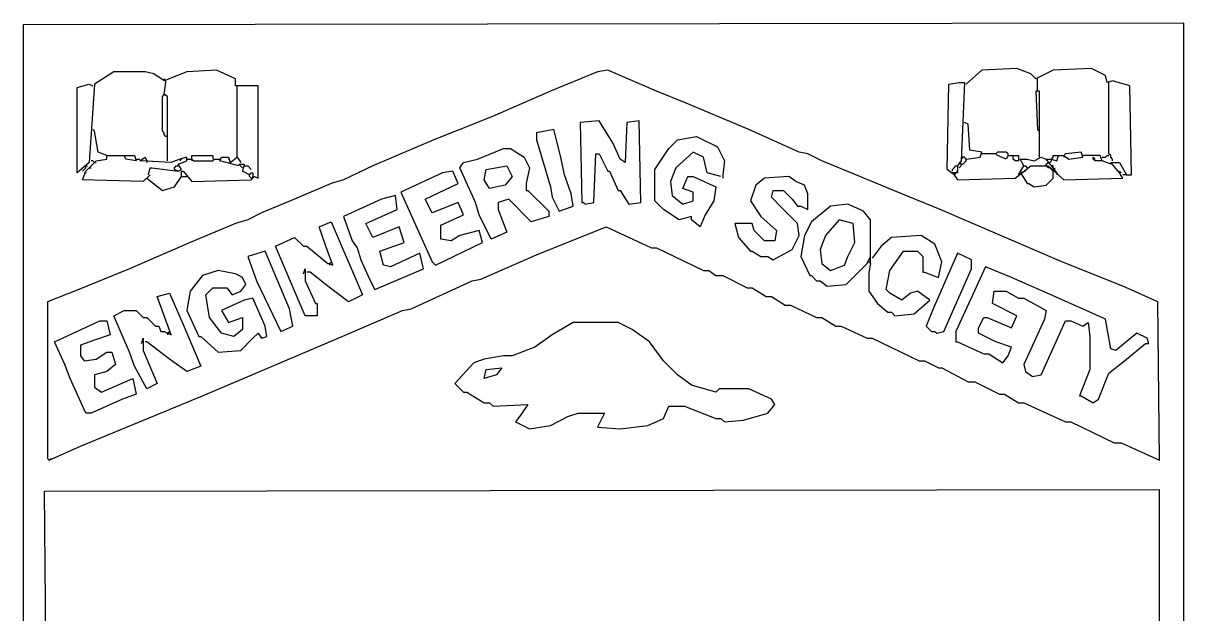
# Model space of a CAD drawing. Header units: inches. Extents: x 0.1 to 9.75, y 0.02 to 4.75.
# Drawn here: x 0.528 to 1.454, y 2.645 to 3.117 of the extents above; entities that cross this region are included whole.
import ezdxf

# ---------------------------------------------------------------- set-up
doc = ezdxf.new("R2010")
doc.units = ezdxf.units.IN
doc.header["$MEASUREMENT"] = 0
doc.layers.add('PFV', color=179, linetype='Continuous')

msp = doc.modelspace()

# ---------------------------------------------------------------- linework, layer by layer
at = {"layer": 'PFV', "color": 1}
for p, q in [((1.454167, 3.116667), (0.527778, 3.115278)), ((0.527778, 3.115278), (0.527778, 2.595833)), ((1.454167, 2.605556), (1.454167, 3.116667)), ((0.6, 3.077778), (0.584722, 3.068056)), ((0.625, 3.077778), (0.6, 3.077778)), ((0.631944, 3.076389), (0.625, 3.077778)), ((0.640278, 3.070833), (0.631944, 3.076389)), ((0.658333, 3.077778), (0.640278, 3.070833)), ((0.681944, 3.079167), (0.658333, 3.077778)), ((0.697222, 3.072222), (0.681944, 3.079167)), ((0.986111, 3.077778), (0.948611, 3.0625)), ((0.994444, 3.079167), (0.986111, 3.077778)), ((1.033333, 3.0625), (0.994444, 3.079167)), ((1.293056, 3.079167), (1.280556, 3.068056)), ((1.320833, 3.080556), (1.293056, 3.079167)), ((1.331944, 3.076389), (1.320833, 3.080556)), ((1.336111, 3.072222), (1.331944, 3.076389)), ((1.35, 3.079167), (1.336111, 3.072222)), ((1.380556, 3.080556), (1.35, 3.079167)), ((1.391667, 3.075), (1.380556, 3.080556)), ((0.570833, 3.065278), (0.580556, 3.068056)), ((0.584722, 3.068056), (0.580556, 3.005556)), ((0.580556, 3.068056), (0.583333, 3.066667)), ((0.641667, 3.070833), (0.640278, 3.072222)), ((0.640278, 3.059722), (0.641667, 3.069444)), ((0.641667, 3.069444), (0.641667, 3.070833)), ((0.697222, 3.066667), (0.697222, 3.072222)), ((0.715278, 3.066667), (0.697222, 3.066667)), ((0.698611, 3.009722), (0.698611, 3.066667)), ((0.715278, 2.993056), (0.715278, 3.066667)), ((1.265278, 3), (1.266667, 3.068056)), ((1.266667, 3.068056), (1.275, 3.069444)), ((1.275, 3.069444), (1.279167, 3.069444)), ((1.279167, 3.069444), (1.276389, 3.006944)), ((1.3375, 3.0625), (1.3375, 3.072222)), ((1.393056, 3.069444), (1.391667, 3.075)), ((1.397222, 3.070833), (1.393056, 3.069444)), ((1.394444, 3.0125), (1.394444, 3.069444)), ((1.411111, 3.066667), (1.397222, 3.070833)), ((1.4125, 2.995833), (1.411111, 3.066667)), ((0.570833, 2.997222), (0.570833, 3.065278)), ((0.638889, 3.058333), (0.640278, 3.059722)), ((0.638889, 3.030556), (0.638889, 3.058333)), ((0.643056, 3.058333), (0.640278, 3.059722)), ((0.640278, 3.059722), (0.641667, 3.059722)), ((0.643056, 3.006944), (0.643056, 3.058333)), ((0.948611, 3.0625), (0.904167, 3.043056)), ((1.056944, 3.052778), (1.033333, 3.0625)), ((1.338889, 3.0625), (1.336111, 3.0625)), ((1.336111, 3.0625), (1.3375, 3.031944)), ((1.338889, 3.009722), (1.338889, 3.0625)), ((1.106944, 3.031944), (1.056944, 3.052778)), ((0.904167, 3.043056), (0.890278, 3.0375)), ((0.9875, 3.038889), (0.972222, 3.0375)), ((0.998611, 3.020833), (0.9875, 3.038889)), ((1.019444, 3.038889), (1.009722, 3.0375)), ((1.020833, 2.973611), (1.019444, 3.038889)), ((0.584722, 3.030556), (0.583333, 3.031944)), ((0.5875, 3.013889), (0.584722, 3.030556)), ((0.640278, 3.029167), (0.638889, 3.030556)), ((0.890278, 3.0375), (0.855556, 3.023611)), ((0.951389, 3.031944), (0.9375, 3.029167)), ((0.956944, 3.009722), (0.951389, 3.031944)), ((0.972222, 3.0375), (0.973611, 2.973611)), ((1.009722, 3.0375), (1.008333, 3.005556)), ((1.147222, 3.013889), (1.106944, 3.031944)), ((1.281944, 3.036111), (1.279167, 3.0375)), ((1.283333, 3.015278), (1.281944, 3.036111)), ((1.3375, 3.031944), (1.338889, 3.030556)), ((0.640278, 3.027778), (0.640278, 3.029167)), ((0.641667, 3.026389), (0.640278, 3.027778)), ((0.643056, 3.026389), (0.641667, 3.026389)), ((0.855556, 3.023611), (0.806944, 3.002778)), ((0.9375, 3.029167), (0.9375, 3.023611)), ((0.9375, 3.023611), (0.948611, 2.986111)), ((1.004167, 3.008333), (0.998611, 3.020833)), ((1.043056, 3.016667), (1.05, 3.023611)), ((1.05, 3.023611), (1.065278, 3.026389)), ((1.065278, 3.026389), (1.081944, 3.018056)), ((0.594444, 3.011111), (0.5875, 3.013889)), ((0.594444, 3.008333), (0.594444, 3.011111)), ((0.594444, 3.011111), (0.616667, 3.011111)), ((0.609722, 3.008333), (0.608333, 3.011111)), ((0.616667, 3.011111), (0.618056, 3.006944)), ((0.6625, 3.008333), (0.6625, 3.011111)), ((0.6625, 3.011111), (0.679167, 3.011111)), ((0.679167, 3.011111), (0.679167, 3.008333)), ((0.890278, 3.008333), (0.911111, 3.016667)), ((0.911111, 3.016667), (0.916667, 3.016667)), ((0.916667, 3.016667), (0.927778, 3.009722)), ((0.983333, 2.973611), (0.984722, 3.0125)), ((0.984722, 3.0125), (0.9875, 3.0125)), ((0.9875, 3.0125), (0.994444, 2.998611)), ((1.031944, 3), (1.043056, 3.016667)), ((1.0625, 3.013889), (1.048611, 3.001389)), ((1.070833, 3.009722), (1.0625, 3.013889)), ((1.081944, 3.018056), (1.0875, 3.006944)), ((1.154167, 3.0125), (1.147222, 3.013889)), ((1.165278, 3.006944), (1.154167, 3.0125)), ((1.293056, 3.013889), (1.283333, 3.015278)), ((1.291667, 3.009722), (1.293056, 3.013889)), ((1.304167, 3.0125), (1.293056, 3.0125)), ((1.305556, 3.013889), (1.304167, 3.0125)), ((1.305556, 3.011111), (1.304167, 3.0125)), ((1.3125, 3.013889), (1.305556, 3.013889)), ((1.3125, 3.008333), (1.305556, 3.011111)), ((1.313889, 3.0125), (1.3125, 3.013889)), ((1.313889, 3.011111), (1.3125, 3.008333)), ((1.313889, 3.011111), (1.313889, 3.0125)), ((1.313889, 3.011111), (1.322222, 3.011111)), ((1.318056, 3.008333), (1.318056, 3.011111)), ((1.322222, 3.011111), (1.322222, 3.006944)), ((1.35, 3.009722), (1.35, 3.011111)), ((1.35, 3.011111), (1.354167, 3.011111)), ((1.352778, 3.006944), (1.354167, 3.011111)), ((1.354167, 3.011111), (1.358333, 3.011111)), ((1.359722, 3.0125), (1.358333, 3.011111)), ((1.358333, 3.011111), (1.3625, 3.008333)), ((1.358333, 3.011111), (1.358333, 3.009722)), ((1.372222, 3.013889), (1.359722, 3.0125)), ((1.373611, 3.009722), (1.372222, 3.013889)), ((1.3875, 3.011111), (1.373611, 3.011111)), ((1.388889, 3.006944), (1.3875, 3.011111)), ((1.391667, 3.009722), (1.393056, 3.011111)), ((1.393056, 3.011111), (1.394444, 3.011111)), ((1.395833, 3.011111), (1.394444, 3.0125)), ((1.395833, 3.009722), (1.395833, 3.011111)), ((0.580556, 3.005556), (0.570833, 2.997222)), ((0.577778, 2.998611), (0.586111, 3.006944)), ((0.577778, 3.001389), (0.577778, 3.002778)), ((0.577778, 3.002778), (0.579167, 3.002778)), ((0.583333, 3.006944), (0.581944, 3.006944)), ((0.584722, 3.005556), (0.583333, 3.006944)), ((0.584722, 3.005556), (0.583333, 3.004167)), ((0.584722, 3.005556), (0.586111, 3.005556)), ((0.586111, 3.006944), (0.594444, 3.008333)), ((0.618056, 3.006944), (0.609722, 3.008333)), ((0.618056, 3.008333), (0.620833, 3.008333)), ((0.620833, 3.006944), (0.625, 3.009722)), ((0.645833, 3.005556), (0.620833, 3.006944)), ((0.625, 3.009722), (0.626389, 3.006944)), ((0.626389, 3.006944), (0.626389, 3.005556)), ((0.652778, 3.008333), (0.645833, 3.005556)), ((0.648611, 3.001389), (0.65, 3.002778)), ((0.65, 3.002778), (0.651389, 3.002778)), ((0.651389, 3.004167), (0.658333, 3.006944)), ((0.654167, 3), (0.651389, 3.004167)), ((0.658333, 3.009722), (0.652778, 3.008333)), ((0.652778, 3.006944), (0.654167, 3.008333)), ((0.658333, 3.006944), (0.658333, 3.009722)), ((0.658333, 3.008333), (0.6625, 3.008333)), ((0.6625, 3.008333), (0.663889, 3.006944)), ((0.6625, 3.008333), (0.6625, 3.006944)), ((0.663889, 3.006944), (0.679167, 3.006944)), ((0.679167, 3.006944), (0.680556, 3.008333)), ((0.680556, 3.008333), (0.684722, 3.008333)), ((0.684722, 3.006944), (0.686111, 3.009722)), ((0.7, 3.002778), (0.684722, 3.006944)), ((0.686111, 3.009722), (0.691667, 3.009722)), ((0.691667, 3.009722), (0.693056, 3.005556)), ((0.693056, 3.006944), (0.691667, 3.008333)), ((0.693056, 3.005556), (0.698611, 3.009722)), ((0.698611, 3.009722), (0.701389, 3.005556)), ((0.702778, 3.001389), (0.7, 3.004167)), ((0.7, 3.004167), (0.704167, 3.004167)), ((0.702778, 2.998611), (0.704167, 3.002778)), ((0.704167, 3.004167), (0.704167, 3.002778)), ((0.704167, 3.002778), (0.706944, 3.002778)), ((0.706944, 3.002778), (0.709722, 3)), ((0.806944, 3.002778), (0.783333, 2.991667)), ((0.876389, 3.001389), (0.879167, 3.005556)), ((0.879167, 3.005556), (0.890278, 3.008333)), ((0.897222, 3), (0.913889, 3.002778)), ((0.913889, 3.002778), (0.918056, 2.994444)), ((0.927778, 3.009722), (0.931944, 3.001389)), ((0.959722, 2.995833), (0.956944, 3.009722)), ((1.008333, 3.005556), (1.004167, 3.008333)), ((1.073611, 2.997222), (1.070833, 3.009722)), ((1.0875, 3.006944), (1.086111, 2.995833)), ((1.229167, 2.980556), (1.165278, 3.006944)), ((1.270833, 3.001389), (1.272222, 3.002778)), ((1.272222, 3.002778), (1.273611, 3.002778)), ((1.276389, 3.006944), (1.273611, 3.002778)), ((1.273611, 3.002778), (1.273611, 2.997222)), ((1.276389, 3.004167), (1.275, 3.005556)), ((1.275, 3.001389), (1.276389, 3.002778)), ((1.277778, 3.009722), (1.276389, 3.008333)), ((1.276389, 3.002778), (1.276389, 3.004167)), ((1.276389, 3.004167), (1.277778, 3.004167)), ((1.279167, 3.009722), (1.277778, 3.009722)), ((1.277778, 3.004167), (1.279167, 3.005556)), ((1.280556, 3.008333), (1.279167, 3.009722)), ((1.279167, 3.005556), (1.280556, 3.006944)), ((1.280556, 3.008333), (1.291667, 3.009722)), ((1.280556, 3.006944), (1.280556, 3.008333)), ((1.319444, 3.006944), (1.318056, 3.008333)), ((1.322222, 3.006944), (1.319444, 3.006944)), ((1.319444, 2.993056), (1.331944, 3.002778)), ((1.322222, 2.995833), (1.326389, 3.002778)), ((1.326389, 3.002778), (1.323611, 3.008333)), ((1.323611, 3.008333), (1.329167, 3.008333)), ((1.326389, 3.002778), (1.327778, 3.002778)), ((1.327778, 3.002778), (1.329167, 3.001389)), ((1.329167, 3.008333), (1.334722, 3.006944)), ((1.331944, 3.002778), (1.345833, 3.002778)), ((1.334722, 3.006944), (1.340278, 3.009722)), ((1.340278, 3.009722), (1.344444, 3.008333)), ((1.35, 3.001389), (1.344444, 3.008333)), ((1.344444, 3.008333), (1.348611, 3.008333)), ((1.344444, 3.004167), (1.345833, 3.005556)), ((1.344444, 3.002778), (1.344444, 3.004167)), ((1.345833, 3.001389), (1.344444, 3.002778)), ((1.345833, 3.002778), (1.358333, 2.991667)), ((1.347222, 3.005556), (1.348611, 3.006944)), ((1.348611, 3.008333), (1.35, 3.009722)), ((1.348611, 3.008333), (1.352778, 3.006944)), ((1.348611, 3.006944), (1.348611, 3.008333)), ((1.35, 3.002778), (1.348611, 3.002778)), ((1.35, 3.001389), (1.35, 3.002778)), ((1.3625, 3.008333), (1.373611, 3.009722)), ((1.381944, 3.008333), (1.381944, 3.009722)), ((1.381944, 3.009722), (1.383333, 3.008333)), ((1.383333, 3.006944), (1.381944, 3.008333)), ((1.388889, 3.006944), (1.383333, 3.006944)), ((1.388889, 3.009722), (1.391667, 3.009722)), ((1.395833, 3.004167), (1.388889, 3.006944)), ((1.397222, 3.008333), (1.395833, 3.009722)), ((1.402778, 2.997222), (1.395833, 3.005556)), ((1.395833, 3.005556), (1.402778, 3.005556)), ((1.397222, 3.006944), (1.397222, 3.008333)), ((1.402778, 3.005556), (1.408333, 2.995833)), ((0.575, 2.998611), (0.576389, 3)), ((0.575, 2.991667), (0.577778, 2.998611)), ((0.576389, 3), (0.577778, 3.001389)), ((0.576389, 2.997222), (0.577778, 2.997222)), ((0.577778, 2.998611), (0.579167, 3)), ((0.577778, 2.997222), (0.577778, 2.998611)), ((0.579167, 3), (0.580556, 3.001389)), ((0.580556, 3.001389), (0.581944, 3.001389)), ((0.629167, 2.995833), (0.623611, 2.990278)), ((0.626389, 2.993056), (0.629167, 2.995833)), ((0.626389, 2.993056), (0.638889, 2.983333)), ((0.627778, 2.995833), (0.629167, 3.001389)), ((0.629167, 3.001389), (0.630556, 3.001389)), ((0.630556, 3.001389), (0.651389, 2.998611)), ((0.648611, 3), (0.648611, 3.001389)), ((0.651389, 2.998611), (0.648611, 3)), ((0.648611, 2.986111), (0.654167, 2.994444)), ((0.651389, 2.998611), (0.654167, 3)), ((0.654167, 2.994444), (0.654167, 2.998611)), ((0.654167, 2.998611), (0.655556, 2.998611)), ((0.654167, 2.994444), (0.656944, 2.994444)), ((0.655556, 2.998611), (0.6625, 2.990278)), ((0.656944, 2.994444), (0.658333, 2.994444)), ((0.708333, 2.995833), (0.702778, 2.998611)), ((0.708333, 2.995833), (0.709722, 2.997222)), ((0.708333, 2.994444), (0.708333, 2.995833)), ((0.709722, 2.993056), (0.708333, 2.994444)), ((0.709722, 2.997222), (0.711111, 2.997222)), ((0.709722, 2.991667), (0.7125, 2.994444)), ((0.709722, 2.993056), (0.711111, 2.993056)), ((0.711111, 2.997222), (0.711111, 2.994444)), ((0.711111, 2.993056), (0.711111, 2.994444)), ((0.7125, 2.994444), (0.715278, 2.993056)), ((0.8625, 2.997222), (0.829167, 2.981944)), ((0.870833, 2.998611), (0.8625, 2.997222)), ((0.875, 2.988889), (0.870833, 2.998611)), ((0.888889, 2.973611), (0.876389, 3.001389)), ((0.895833, 2.991667), (0.897222, 3)), ((0.918056, 2.994444), (0.9125, 2.9875)), ((0.931944, 3.001389), (0.929167, 2.988889)), ((0.965278, 2.980556), (0.959722, 2.995833)), ((0.994444, 2.998611), (0.995833, 2.998611)), ((0.995833, 2.998611), (1.002778, 2.983333)), ((1.031944, 2.975), (1.031944, 3)), ((1.048611, 3.001389), (1.044444, 2.990278)), ((1.054167, 2.984722), (1.058333, 2.994444)), ((1.058333, 2.994444), (1.0625, 2.994444)), ((1.0625, 2.994444), (1.080556, 2.986111)), ((1.084722, 2.994444), (1.073611, 2.997222)), ((1.086111, 2.995833), (1.086111, 2.993056)), ((1.119444, 2.993056), (1.1125, 2.9875)), ((1.138889, 2.994444), (1.119444, 2.993056)), ((1.144444, 2.990278), (1.138889, 2.994444)), ((1.270833, 2.995833), (1.265278, 3)), ((1.273611, 2.997222), (1.268056, 2.997222)), ((1.269444, 3), (1.270833, 3.001389)), ((1.269444, 2.998611), (1.269444, 3)), ((1.272222, 2.997222), (1.270833, 2.995833)), ((1.270833, 2.995833), (1.273611, 2.991667)), ((1.272222, 2.997222), (1.273611, 2.998611)), ((1.273611, 2.991667), (1.319444, 2.993056)), ((1.323611, 2.998611), (1.325, 3)), ((1.325, 2.997222), (1.323611, 2.998611)), ((1.325, 2.995833), (1.325, 2.997222)), ((1.325, 2.995833), (1.329167, 2.988889)), ((1.326389, 2.998611), (1.327778, 2.998611)), ((1.344444, 2.9875), (1.35, 2.993056)), ((1.347222, 3.001389), (1.345833, 3.001389)), ((1.348611, 3), (1.347222, 3.001389)), ((1.35, 2.998611), (1.348611, 3)), ((1.352778, 2.997222), (1.35, 3.001389)), ((1.351389, 3), (1.35, 3.001389)), ((1.35, 2.998611), (1.351389, 3)), ((1.35, 2.993056), (1.35, 2.998611)), ((1.352778, 2.997222), (1.352778, 2.995833)), ((1.358333, 2.991667), (1.405556, 2.993056)), ((1.404167, 2.997222), (1.402778, 2.998611)), ((1.405556, 2.993056), (1.402778, 2.997222)), ((1.408333, 2.995833), (1.405556, 2.995833)), ((1.408333, 2.995833), (1.4125, 2.995833)), ((0.623611, 2.990278), (0.575, 2.991667)), ((0.638889, 2.983333), (0.648611, 2.986111)), ((0.6625, 2.990278), (0.709722, 2.991667)), ((0.773611, 2.988889), (0.744444, 2.976389)), ((0.783333, 2.991667), (0.773611, 2.988889)), ((0.848611, 2.976389), (0.875, 2.988889)), ((0.9, 2.984722), (0.895833, 2.991667)), ((0.9125, 2.9875), (0.9, 2.984722)), ((0.929167, 2.988889), (0.929167, 2.983333)), ((0.929167, 2.983333), (0.930556, 2.983333)), ((0.930556, 2.983333), (0.947222, 2.966667)), ((0.948611, 2.986111), (0.95, 2.977778)), ((1.002778, 2.983333), (1.004167, 2.983333)), ((1.004167, 2.983333), (1.011111, 2.972222)), ((1.044444, 2.990278), (1.045833, 2.979167)), ((1.0625, 2.981944), (1.054167, 2.984722)), ((1.080556, 2.986111), (1.079167, 2.975)), ((1.1125, 2.9875), (1.108333, 2.975)), ((1.125, 2.977778), (1.126389, 2.983333)), ((1.126389, 2.983333), (1.134722, 2.983333)), ((1.134722, 2.983333), (1.141667, 2.976389)), ((1.151389, 2.9875), (1.144444, 2.990278)), ((1.154167, 2.980556), (1.151389, 2.9875)), ((1.329167, 2.988889), (1.330556, 2.988889)), ((1.330556, 2.988889), (1.334722, 2.986111)), ((1.334722, 2.986111), (1.344444, 2.9875)), ((0.744444, 2.976389), (0.718056, 2.965278)), ((0.813889, 2.976389), (0.783333, 2.9625)), ((0.825, 2.979167), (0.813889, 2.976389)), ((0.826389, 2.968056), (0.825, 2.979167)), ((0.829167, 2.981944), (0.854167, 2.926389)), ((0.854167, 2.965278), (0.848611, 2.976389)), ((0.915278, 2.976389), (0.906944, 2.973611)), ((0.933333, 2.958333), (0.915278, 2.976389)), ((0.95, 2.977778), (0.955556, 2.966667)), ((0.966667, 2.970833), (0.965278, 2.980556)), ((1.038889, 2.968056), (1.031944, 2.975)), ((1.045833, 2.979167), (1.054167, 2.972222)), ((1.054167, 2.972222), (1.0625, 2.975)), ((1.0625, 2.975), (1.0625, 2.981944)), ((1.079167, 2.975), (1.072222, 2.963889)), ((1.108333, 2.975), (1.116667, 2.9625)), ((1.133333, 2.969444), (1.125, 2.977778)), ((1.141667, 2.976389), (1.145833, 2.970833)), ((1.154167, 2.968056), (1.154167, 2.980556)), ((1.259722, 2.968056), (1.229167, 2.980556)), ((0.718056, 2.965278), (0.706944, 2.959722)), ((0.801389, 2.956944), (0.826389, 2.968056)), ((0.875, 2.973611), (0.854167, 2.965278)), ((0.879167, 2.963889), (0.875, 2.973611)), ((0.891667, 2.963889), (0.888889, 2.973611)), ((0.906944, 2.973611), (0.906944, 2.968056)), ((0.906944, 2.968056), (0.913889, 2.95)), ((0.947222, 2.966667), (0.947222, 2.9625)), ((0.955556, 2.966667), (0.966667, 2.970833)), ((0.973611, 2.973611), (0.975, 2.973611)), ((0.975, 2.973611), (0.976389, 2.972222)), ((0.976389, 2.972222), (0.983333, 2.973611)), ((1.011111, 2.972222), (1.020833, 2.973611)), ((1.051389, 2.959722), (1.038889, 2.968056)), ((1.145833, 2.956944), (1.133333, 2.969444)), ((1.145833, 2.970833), (1.148611, 2.970833)), ((1.148611, 2.970833), (1.154167, 2.968056)), ((1.172222, 2.970833), (1.156944, 2.958333)), ((1.186111, 2.972222), (1.172222, 2.970833)), ((1.198611, 2.966667), (1.186111, 2.972222)), ((1.204167, 2.959722), (1.198611, 2.966667)), ((1.356944, 2.926389), (1.259722, 2.968056)), ((0.697222, 2.956944), (0.661111, 2.941667)), ((0.706944, 2.959722), (0.697222, 2.956944)), ((0.763889, 2.954167), (0.773611, 2.958333)), ((0.773611, 2.958333), (0.798611, 2.9)), ((0.783333, 2.9625), (0.790278, 2.943056)), ((0.806944, 2.945833), (0.801389, 2.956944)), ((0.861111, 2.955556), (0.879167, 2.963889)), ((0.861111, 2.944444), (0.861111, 2.955556)), ((0.901389, 2.944444), (0.891667, 2.963889)), ((0.947222, 2.9625), (0.933333, 2.958333)), ((1.061111, 2.9625), (1.051389, 2.959722)), ((1.061111, 2.959722), (1.061111, 2.9625)), ((1.068056, 2.954167), (1.061111, 2.959722)), ((1.072222, 2.963889), (1.068056, 2.954167)), ((1.109722, 2.956944), (1.095833, 2.956944)), ((1.095833, 2.956944), (1.098611, 2.945833)), ((1.111111, 2.951389), (1.109722, 2.956944)), ((1.116667, 2.9625), (1.129167, 2.951389)), ((1.147222, 2.947222), (1.145833, 2.956944)), ((1.156944, 2.958333), (1.151389, 2.947222)), ((1.179167, 2.959722), (1.168056, 2.947222)), ((1.190278, 2.956944), (1.179167, 2.959722)), ((1.191667, 2.941667), (1.190278, 2.956944)), ((1.204167, 2.925), (1.204167, 2.959722)), ((0.769444, 2.938889), (0.763889, 2.954167)), ((0.827778, 2.954167), (0.806944, 2.945833)), ((0.831944, 2.941667), (0.827778, 2.954167)), ((0.876389, 2.947222), (0.869444, 2.943056)), ((0.891667, 2.951389), (0.876389, 2.947222)), ((0.894444, 2.941667), (0.891667, 2.951389)), ((0.913889, 2.95), (0.901389, 2.944444)), ((0.951389, 2.9375), (0.993056, 2.954167)), ((0.993056, 2.954167), (1.029167, 2.9375)), ((1.119444, 2.943056), (1.111111, 2.951389)), ((1.129167, 2.951389), (1.127778, 2.943056)), ((1.141667, 2.936111), (1.147222, 2.947222)), ((1.151389, 2.947222), (1.148611, 2.930556)), ((1.168056, 2.947222), (1.163889, 2.936111)), ((1.244444, 2.947222), (1.220833, 2.945833)), ((1.255556, 2.940278), (1.244444, 2.947222)), ((0.661111, 2.941667), (0.6125, 2.920833)), ((0.729167, 2.938889), (0.744444, 2.945833)), ((0.740278, 2.9125), (0.729167, 2.938889)), ((0.744444, 2.945833), (0.751389, 2.938889)), ((0.751389, 2.938889), (0.754167, 2.938889)), ((0.754167, 2.938889), (0.770833, 2.925)), ((0.775, 2.923611), (0.769444, 2.938889)), ((0.790278, 2.943056), (0.794444, 2.9375)), ((0.794444, 2.9375), (0.797222, 2.927778)), ((0.8125, 2.934722), (0.831944, 2.941667)), ((0.856944, 2.923611), (0.894444, 2.941667)), ((0.869444, 2.943056), (0.861111, 2.944444)), ((0.9375, 2.931944), (0.951389, 2.9375)), ((1.029167, 2.9375), (1.033333, 2.9375)), ((1.033333, 2.9375), (1.070833, 2.919444)), ((1.098611, 2.945833), (1.108333, 2.934722)), ((1.127778, 2.943056), (1.119444, 2.943056)), ((1.186111, 2.930556), (1.191667, 2.941667)), ((1.2125, 2.938889), (1.205556, 2.929167)), ((1.220833, 2.945833), (1.2125, 2.938889)), ((1.261111, 2.926389), (1.255556, 2.940278)), ((0.720833, 2.934722), (0.706944, 2.930556)), ((0.706944, 2.930556), (0.713889, 2.911111)), ((0.740278, 2.888889), (0.720833, 2.934722)), ((0.797222, 2.927778), (0.804167, 2.9125)), ((0.815278, 2.923611), (0.8125, 2.934722)), ((0.844444, 2.933333), (0.820833, 2.922222)), ((0.847222, 2.920833), (0.844444, 2.933333)), ((0.893056, 2.9125), (0.9375, 2.931944)), ((1.108333, 2.934722), (1.109722, 2.934722)), ((1.109722, 2.934722), (1.116667, 2.930556)), ((1.116667, 2.930556), (1.122222, 2.930556)), ((1.122222, 2.930556), (1.126389, 2.927778)), ((1.126389, 2.927778), (1.141667, 2.936111)), ((1.148611, 2.930556), (1.155556, 2.915278)), ((1.163889, 2.936111), (1.165278, 2.925)), ((1.183333, 2.923611), (1.186111, 2.930556)), ((1.201389, 2.925), (1.204167, 2.930556)), ((1.219444, 2.919444), (1.230556, 2.934722)), ((1.230556, 2.934722), (1.241667, 2.934722)), ((1.241667, 2.934722), (1.245833, 2.930556)), ((1.245833, 2.930556), (1.245833, 2.918056)), ((1.273611, 2.933333), (1.254167, 2.888889)), ((1.284722, 2.927778), (1.273611, 2.933333)), ((1.284722, 2.920833), (1.284722, 2.927778)), ((0.6125, 2.920833), (0.572222, 2.904167)), ((0.683333, 2.919444), (0.670833, 2.915278)), ((0.697222, 2.916667), (0.683333, 2.919444)), ((0.751389, 2.916667), (0.752778, 2.920833)), ((0.752778, 2.920833), (0.752778, 2.916667)), ((0.770833, 2.925), (0.772222, 2.925)), ((0.772222, 2.925), (0.773611, 2.926389)), ((0.772222, 2.925), (0.775, 2.923611)), ((0.772222, 2.925), (0.772222, 2.923611)), ((0.808333, 2.904167), (0.847222, 2.920833)), ((0.820833, 2.922222), (0.815278, 2.923611)), ((0.854167, 2.926389), (0.856944, 2.923611)), ((1.070833, 2.919444), (1.075, 2.919444)), ((1.075, 2.919444), (1.080556, 2.915278)), ((1.165278, 2.925), (1.172222, 2.919444)), ((1.172222, 2.919444), (1.183333, 2.923611)), ((1.184722, 2.908333), (1.201389, 2.925)), ((1.202778, 2.926389), (1.201389, 2.926389)), ((1.204167, 2.925), (1.202778, 2.926389)), ((1.204167, 2.925), (1.202778, 2.918056)), ((1.216667, 2.904167), (1.219444, 2.919444)), ((1.258333, 2.913889), (1.261111, 2.926389)), ((1.2625, 2.870833), (1.284722, 2.920833)), ((1.295833, 2.922222), (1.272222, 2.870833)), ((1.316667, 2.913889), (1.295833, 2.922222)), ((1.405556, 2.906944), (1.356944, 2.926389)), ((0.670833, 2.915278), (0.661111, 2.902778)), ((0.702778, 2.913889), (0.697222, 2.916667)), ((0.705556, 2.908333), (0.702778, 2.913889)), ((0.713889, 2.911111), (0.733333, 2.870833)), ((0.752778, 2.883333), (0.740278, 2.9125)), ((0.752778, 2.916667), (0.752778, 2.911111)), ((0.752778, 2.911111), (0.761111, 2.893056)), ((0.756944, 2.918056), (0.754167, 2.918056)), ((0.770833, 2.906944), (0.756944, 2.918056)), ((0.804167, 2.9125), (0.808333, 2.904167)), ((0.8375, 2.888889), (0.886111, 2.911111)), ((0.886111, 2.911111), (0.893056, 2.9125)), ((1.080556, 2.915278), (1.086111, 2.915278)), ((1.086111, 2.915278), (1.105556, 2.905556)), ((1.155556, 2.915278), (1.156944, 2.915278)), ((1.156944, 2.915278), (1.161111, 2.911111)), ((1.161111, 2.911111), (1.163889, 2.911111)), ((1.163889, 2.911111), (1.169444, 2.906944)), ((1.202778, 2.918056), (1.202778, 2.902778)), ((1.245833, 2.918056), (1.247222, 2.918056)), ((1.247222, 2.918056), (1.258333, 2.913889)), ((1.354167, 2.897222), (1.316667, 2.913889)), ((0.572222, 2.904167), (0.547222, 2.894444)), ((0.634722, 2.898611), (0.644444, 2.901389)), ((0.644444, 2.901389), (0.655556, 2.876389)), ((0.661111, 2.902778), (0.658333, 2.8875)), ((0.673611, 2.9), (0.679167, 2.905556)), ((0.676389, 2.881944), (0.673611, 2.9)), ((0.679167, 2.905556), (0.690278, 2.905556)), ((0.690278, 2.905556), (0.694444, 2.9)), ((0.694444, 2.9), (0.701389, 2.902778)), ((0.701389, 2.902778), (0.705556, 2.908333)), ((0.7875, 2.894444), (0.770833, 2.906944)), ((0.798611, 2.9), (0.7875, 2.894444)), ((1.105556, 2.905556), (1.109722, 2.905556)), ((1.109722, 2.905556), (1.120833, 2.898611)), ((1.169444, 2.906944), (1.184722, 2.908333)), ((1.202778, 2.902778), (1.209722, 2.893056)), ((1.219444, 2.901389), (1.216667, 2.904167)), ((1.229167, 2.895833), (1.219444, 2.901389)), ((1.236111, 2.901389), (1.229167, 2.895833)), ((1.241667, 2.902778), (1.236111, 2.901389)), ((1.251389, 2.895833), (1.241667, 2.902778)), ((1.301389, 2.893056), (1.302778, 2.902778)), ((1.302778, 2.902778), (1.3125, 2.902778)), ((1.3125, 2.902778), (1.322222, 2.897222)), ((1.433333, 2.894444), (1.405556, 2.906944)), ((0.547222, 2.894444), (0.547222, 2.769444)), ((0.645833, 2.868056), (0.634722, 2.898611)), ((0.704167, 2.895833), (0.686111, 2.8875)), ((0.711111, 2.897222), (0.704167, 2.895833)), ((0.720833, 2.875), (0.711111, 2.897222)), ((0.761111, 2.893056), (0.7625, 2.893056)), ((0.7625, 2.893056), (0.7625, 2.883333)), ((1.120833, 2.898611), (1.125, 2.898611)), ((1.125, 2.898611), (1.136111, 2.891667)), ((1.136111, 2.891667), (1.140278, 2.891667)), ((1.140278, 2.891667), (1.161111, 2.881944)), ((1.209722, 2.893056), (1.218056, 2.886111)), ((1.238889, 2.884722), (1.251389, 2.895833)), ((1.320833, 2.883333), (1.301389, 2.893056)), ((1.322222, 2.897222), (1.326389, 2.897222)), ((1.326389, 2.897222), (1.344444, 2.8875)), ((1.391667, 2.880556), (1.354167, 2.897222)), ((1.434722, 2.768056), (1.433333, 2.894444)), ((0.6, 2.883333), (0.608333, 2.8875)), ((0.6125, 2.854167), (0.6, 2.883333)), ((0.608333, 2.8875), (0.618056, 2.8875)), ((0.618056, 2.8875), (0.623611, 2.881944)), ((0.623611, 2.881944), (0.626389, 2.881944)), ((0.626389, 2.881944), (0.633333, 2.875)), ((0.658333, 2.8875), (0.668056, 2.866667)), ((0.686111, 2.869444), (0.676389, 2.881944)), ((0.686111, 2.8875), (0.691667, 2.877778)), ((0.691667, 2.877778), (0.702778, 2.881944)), ((0.702778, 2.881944), (0.702778, 2.872222)), ((0.743056, 2.875), (0.740278, 2.888889)), ((0.7625, 2.883333), (0.752778, 2.883333)), ((0.779167, 2.865278), (0.830556, 2.8875)), ((0.830556, 2.8875), (0.8375, 2.888889)), ((1.161111, 2.881944), (1.165278, 2.881944)), ((1.165278, 2.881944), (1.176389, 2.875)), ((1.218056, 2.886111), (1.220833, 2.886111)), ((1.220833, 2.886111), (1.223611, 2.883333)), ((1.223611, 2.883333), (1.238889, 2.884722)), ((1.254167, 2.888889), (1.248611, 2.875)), ((1.290278, 2.873611), (1.294444, 2.881944)), ((1.294444, 2.881944), (1.297222, 2.881944)), ((1.297222, 2.881944), (1.316667, 2.873611)), ((1.316667, 2.873611), (1.320833, 2.883333)), ((1.344444, 2.8875), (1.343056, 2.880556)), ((0.552778, 2.8625), (0.588889, 2.879167)), ((0.588889, 2.879167), (0.594444, 2.879167)), ((0.594444, 2.879167), (0.597222, 2.868056)), ((0.633333, 2.875), (0.636111, 2.875)), ((0.636111, 2.875), (0.6375, 2.870833)), ((0.655556, 2.876389), (0.669444, 2.843056)), ((0.702778, 2.872222), (0.695833, 2.866667)), ((0.722222, 2.866667), (0.720833, 2.875)), ((0.733333, 2.870833), (0.743056, 2.875)), ((0.966667, 2.877778), (0.95, 2.868056)), ((1.002778, 2.877778), (0.966667, 2.877778)), ((1.013889, 2.872222), (1.002778, 2.877778)), ((1.027778, 2.8625), (1.013889, 2.872222)), ((1.176389, 2.875), (1.180556, 2.875)), ((1.180556, 2.875), (1.201389, 2.865278)), ((1.248611, 2.875), (1.252778, 2.870833)), ((1.290278, 2.869444), (1.290278, 2.873611)), ((1.343056, 2.880556), (1.326389, 2.844444)), ((1.340278, 2.836111), (1.359722, 2.879167)), ((1.359722, 2.879167), (1.363889, 2.879167)), ((1.363889, 2.879167), (1.373611, 2.875)), ((1.373611, 2.875), (1.377778, 2.877778)), ((1.377778, 2.877778), (1.379167, 2.866667)), ((1.395833, 2.856944), (1.391667, 2.880556)), ((0.584722, 2.863889), (0.573611, 2.859722)), ((0.597222, 2.868056), (0.584722, 2.863889)), ((0.622222, 2.861111), (0.623611, 2.865278)), ((0.623611, 2.865278), (0.623611, 2.861111)), ((0.6375, 2.870833), (0.640278, 2.870833)), ((0.640278, 2.870833), (0.645833, 2.868056)), ((0.643056, 2.869444), (0.644444, 2.870833)), ((0.643056, 2.869444), (0.643056, 2.868056)), ((0.668056, 2.866667), (0.669444, 2.866667)), ((0.669444, 2.866667), (0.683333, 2.854167)), ((0.670833, 2.819444), (0.779167, 2.865278)), ((0.695833, 2.866667), (0.686111, 2.869444)), ((0.701389, 2.855556), (0.711111, 2.865278)), ((0.711111, 2.865278), (0.715278, 2.869444)), ((0.715278, 2.869444), (0.718056, 2.865278)), ((0.718056, 2.865278), (0.722222, 2.866667)), ((0.95, 2.868056), (0.936111, 2.858333)), ((1.201389, 2.865278), (1.205556, 2.865278)), ((1.205556, 2.865278), (1.243056, 2.847222)), ((1.252778, 2.870833), (1.255556, 2.870833)), ((1.255556, 2.870833), (1.256944, 2.869444)), ((1.256944, 2.869444), (1.2625, 2.870833)), ((1.272222, 2.870833), (1.272222, 2.8625)), ((1.304167, 2.8625), (1.290278, 2.869444)), ((1.379167, 2.866667), (1.379167, 2.840278)), ((1.416667, 2.869444), (1.4, 2.855556)), ((1.425, 2.865278), (1.416667, 2.869444)), ((1.426389, 2.861111), (1.425, 2.865278)), ((0.561111, 2.844444), (0.552778, 2.8625)), ((0.573611, 2.859722), (0.573611, 2.851389)), ((0.586111, 2.848611), (0.594444, 2.854167)), ((0.594444, 2.854167), (0.598611, 2.854167)), ((0.598611, 2.854167), (0.601389, 2.844444)), ((0.616667, 2.843056), (0.6125, 2.854167)), ((0.623611, 2.861111), (0.623611, 2.855556)), ((0.623611, 2.855556), (0.634722, 2.829167)), ((0.626389, 2.8625), (0.625, 2.8625)), ((0.644444, 2.848611), (0.626389, 2.8625)), ((0.683333, 2.854167), (0.701389, 2.855556)), ((0.936111, 2.858333), (0.918056, 2.851389)), ((1.038889, 2.847222), (1.027778, 2.8625)), ((1.272222, 2.8625), (1.273611, 2.8625)), ((1.273611, 2.8625), (1.294444, 2.852778)), ((1.316667, 2.858333), (1.304167, 2.8625)), ((1.313889, 2.851389), (1.316667, 2.858333)), ((1.4, 2.855556), (1.395833, 2.856944)), ((1.406944, 2.847222), (1.423611, 2.861111)), ((1.423611, 2.861111), (1.426389, 2.861111)), ((0.565278, 2.833333), (0.561111, 2.844444)), ((0.573611, 2.851389), (0.576389, 2.847222)), ((0.576389, 2.847222), (0.586111, 2.848611)), ((0.601389, 2.844444), (0.594444, 2.838889)), ((0.658333, 2.838889), (0.644444, 2.848611)), ((0.8875, 2.845833), (0.872222, 2.829167)), ((0.895833, 2.848611), (0.8875, 2.845833)), ((0.911111, 2.851389), (0.895833, 2.848611)), ((0.918056, 2.851389), (0.911111, 2.851389)), ((1.05, 2.836111), (1.038889, 2.847222)), ((1.243056, 2.847222), (1.247222, 2.847222)), ((1.247222, 2.847222), (1.258333, 2.841667)), ((1.294444, 2.852778), (1.298611, 2.852778)), ((1.298611, 2.852778), (1.309722, 2.845833)), ((1.309722, 2.845833), (1.313889, 2.851389)), ((1.326389, 2.844444), (1.327778, 2.838889)), ((1.394444, 2.8375), (1.406944, 2.847222)), ((0.594444, 2.838889), (0.584722, 2.836111)), ((0.584722, 2.836111), (0.584722, 2.826389)), ((0.626389, 2.825), (0.616667, 2.843056)), ((0.669444, 2.843056), (0.658333, 2.838889)), ((0.895833, 2.833333), (0.897222, 2.840278)), ((0.905556, 2.836111), (0.895833, 2.833333)), ((0.897222, 2.840278), (0.909722, 2.841667)), ((0.909722, 2.841667), (0.905556, 2.836111)), ((1.061111, 2.827778), (1.05, 2.836111)), ((1.258333, 2.841667), (1.261111, 2.841667)), ((1.261111, 2.841667), (1.281944, 2.830556)), ((1.327778, 2.838889), (1.333333, 2.834722)), ((1.333333, 2.834722), (1.340278, 2.836111)), ((1.379167, 2.840278), (1.370833, 2.819444)), ((1.386111, 2.816667), (1.394444, 2.8375)), ((0.577778, 2.805556), (0.565278, 2.833333)), ((0.584722, 2.826389), (0.590278, 2.822222)), ((0.590278, 2.822222), (0.615278, 2.833333)), ((0.615278, 2.833333), (0.618056, 2.820833)), ((0.634722, 2.829167), (0.626389, 2.825)), ((0.872222, 2.829167), (0.879167, 2.822222)), ((1.080556, 2.822222), (1.061111, 2.827778)), ((1.281944, 2.830556), (1.2875, 2.830556)), ((1.2875, 2.830556), (1.306944, 2.820833)), ((0.573611, 2.779167), (0.670833, 2.819444)), ((0.606944, 2.816667), (0.581944, 2.805556)), ((0.618056, 2.820833), (0.606944, 2.816667)), ((0.879167, 2.822222), (0.881944, 2.822222)), ((0.881944, 2.822222), (0.895833, 2.813889)), ((1.083333, 2.825), (1.080556, 2.822222)), ((1.106944, 2.825), (1.083333, 2.825)), ((1.125, 2.816667), (1.106944, 2.825)), ((1.127778, 2.8125), (1.125, 2.816667)), ((1.306944, 2.820833), (1.311111, 2.820833)), ((1.311111, 2.820833), (1.322222, 2.813889)), ((1.370833, 2.819444), (1.372222, 2.819444)), ((1.372222, 2.819444), (1.381944, 2.813889)), ((1.381944, 2.813889), (1.386111, 2.816667)), ((0.895833, 2.813889), (0.9, 2.813889)), ((0.9, 2.813889), (0.902778, 2.811111)), ((0.902778, 2.811111), (0.930556, 2.8125)), ((0.930556, 2.8125), (0.925, 2.804167)), ((1.038889, 2.801389), (1.043056, 2.811111)), ((1.043056, 2.811111), (1.055556, 2.811111)), ((1.055556, 2.811111), (1.080556, 2.801389)), ((1.122222, 2.805556), (1.127778, 2.8125)), ((1.322222, 2.813889), (1.326389, 2.813889)), ((1.326389, 2.813889), (1.359722, 2.798611)), ((0.581944, 2.805556), (0.577778, 2.805556)), ((0.925, 2.804167), (0.920833, 2.798611)), ((0.920833, 2.798611), (0.931944, 2.793056)), ((0.948611, 2.795833), (0.9625, 2.802778)), ((0.9625, 2.802778), (0.970833, 2.805556)), ((0.970833, 2.805556), (0.991667, 2.805556)), ((0.991667, 2.805556), (0.986111, 2.794444)), ((1.026389, 2.795833), (1.038889, 2.801389)), ((1.080556, 2.801389), (1.084722, 2.801389)), ((1.084722, 2.801389), (1.0875, 2.798611)), ((1.0875, 2.798611), (1.102778, 2.8)), ((1.102778, 2.8), (1.122222, 2.805556)), ((1.359722, 2.798611), (1.363889, 2.798611)), ((1.363889, 2.798611), (1.398611, 2.781944)), ((0.931944, 2.793056), (0.948611, 2.795833)), ((0.986111, 2.794444), (1.004167, 2.793056)), ((1.004167, 2.793056), (1.026389, 2.795833)), ((0.548611, 2.768056), (0.573611, 2.779167)), ((1.398611, 2.781944), (1.404167, 2.781944)), ((1.404167, 2.781944), (1.434722, 2.768056)), ((0.547222, 2.769444), (0.548611, 2.768056)), ((0.548611, 2.768056), (0.55, 2.769444)), ((1.434722, 2.744444), (0.544444, 2.743056)), ((0.544444, 2.743056), (0.545833, 2.591667)), ((1.434722, 2.594444), (1.434722, 2.744444))]:
    msp.add_line(p, q, dxfattribs=at)

doc.saveas('drawing.dxf')
